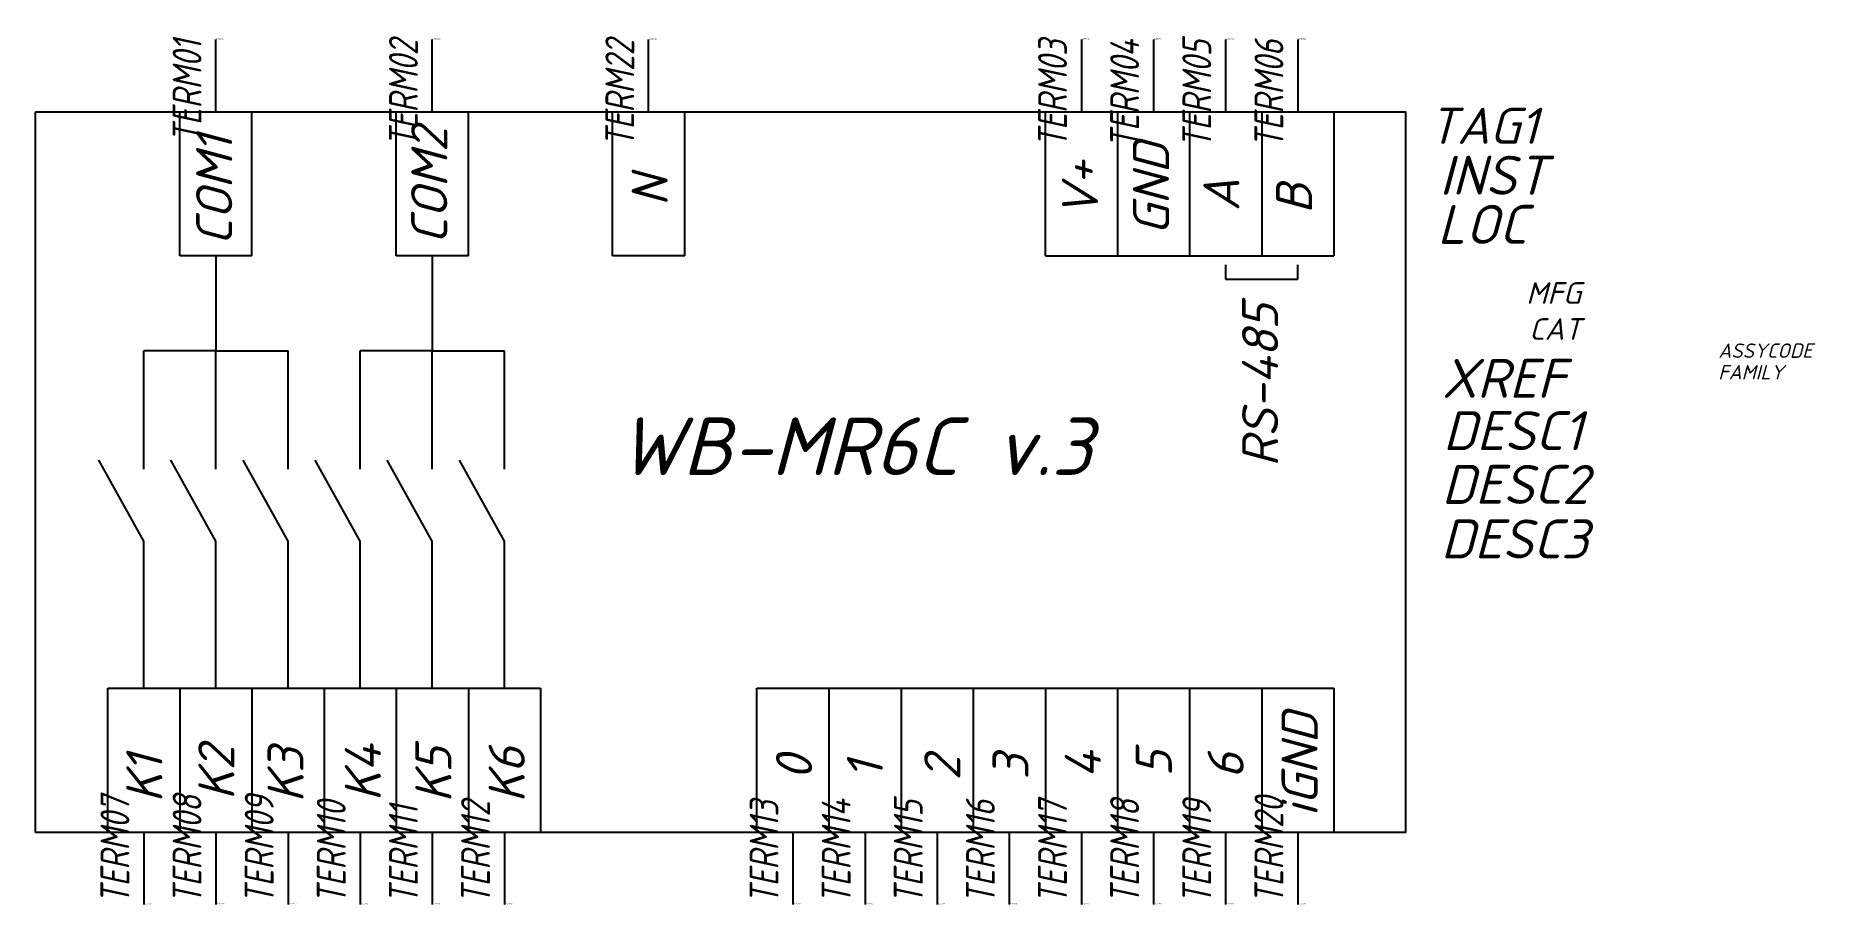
# Model space of a CAD drawing. Header units: millimetres. Extents: x -12 to 111, y -60 to 0.
import ezdxf
from ezdxf.enums import TextEntityAlignment as Align

# ---------------------------------------------------------------- set-up
doc = ezdxf.new("R2010")
doc.units = ezdxf.units.MM
doc.header["$LTSCALE"] = 6
doc.styles.add('WD_IEC', font='isocpeui.ttf', dxfattribs={"height": 2.5})
doc.styles.add('текст', font='isocpeui.ttf')

msp = doc.modelspace()

# ---------------------------------------------------------------- linework, layer by layer
for p, q in [((0, -5), (0, 0)), ((15, -5), (15, 0)), ((30, -5), (30, 0)), ((60, 0), (60, -5)), ((65, 0), (65, -5)), ((70, 0), (70, -5)), ((75, 0), (75, -5)), ((-12.5, -5), (82.5, -5)), ((-12.5, -55), (-12.5, -5)), ((-2.5, -15), (-2.5, -5)), ((2.5, -15), (2.5, -5)), ((12.5, -15), (12.5, -5)), ((17.5, -15), (17.5, -5)), ((27.5, -15), (27.5, -5)), ((27.5, -5), (30, -5)), ((32.5, -15), (32.5, -5)), ((57.5, -15), (57.5, -5)), ((62.5, -5), (62.5, -15)), ((67.5, -5), (67.5, -15)), ((72.5, -5), (72.5, -15)), ((77.5, -5), (77.5, -15)), ((82.5, -55), (82.5, -5)), ((2.5, -15), (-2.5, -15)), ((0, -15), (0, -21.59)), ((17.5, -15), (12.5, -15)), ((15, -15), (15, -21.59)), ((32.5, -15), (27.5, -15)), ((57.5, -15), (62.5, -15)), ((62.5, -15), (67.5, -15)), ((67.5, -15), (72.5, -15)), ((70, -15.62), (70, -16.62)), ((72.5, -15), (77.5, -15)), ((75, -16.62), (75, -15.62)), ((70, -16.62), (75, -16.62)), ((0, -21.59), (-5, -21.59)), ((-5, -29.8), (-5, -21.59)), ((0, -21.59), (5, -21.59)), ((0, -29.8), (0, -21.59)), ((5, -29.8), (5, -21.59)), ((15, -21.59), (10, -21.59)), ((10, -29.8), (10, -21.59)), ((15, -21.59), (20, -21.59)), ((15, -29.8), (15, -21.59)), ((20, -29.8), (20, -21.59)), ((-5, -34.8), (-8.12, -29.18)), ((0, -34.8), (-3.12, -29.18)), ((5, -34.8), (1.88, -29.18)), ((10, -34.8), (6.88, -29.18)), ((15, -34.8), (11.88, -29.18)), ((20, -34.8), (16.88, -29.18)), ((-5, -45), (-5, -34.8)), ((0, -45), (0, -34.8)), ((5, -45), (5, -34.8)), ((10, -45), (10, -34.8)), ((15, -45), (15, -34.8)), ((20, -45), (20, -34.8)), ((-7.5, -45), (-2.5, -45)), ((-7.5, -55), (-7.5, -45)), ((-2.5, -45), (2.5, -45)), ((-2.5, -45), (-2.5, -55)), ((2.5, -45), (7.5, -45)), ((2.5, -45), (2.5, -55)), ((7.5, -45), (12.5, -45)), ((7.5, -45), (7.5, -55)), ((12.5, -45), (17.5, -45)), ((12.5, -45), (12.5, -55)), ((17.5, -45), (22.5, -45)), ((17.5, -45), (17.5, -55)), ((22.5, -45), (22.5, -55)), ((37.5, -45), (42.5, -45)), ((37.5, -55), (37.5, -45)), ((42.5, -45), (47.5, -45)), ((42.5, -45), (42.5, -55)), ((47.5, -45), (52.5, -45)), ((47.5, -45), (47.5, -55)), ((52.5, -45), (57.5, -45)), ((52.5, -45), (52.5, -55)), ((57.5, -45), (62.5, -45)), ((57.5, -45), (57.5, -55)), ((62.5, -45), (67.5, -45)), ((62.5, -45), (62.5, -55)), ((67.5, -45), (72.5, -45)), ((67.5, -45), (67.5, -55)), ((72.5, -45), (77.5, -45)), ((72.5, -45), (72.5, -55)), ((77.5, -45), (77.5, -55)), ((82.5, -55), (-12.5, -55)), ((-5, -55), (-5, -60)), ((0, -55), (0, -60)), ((5, -55), (5, -60)), ((10, -55), (10, -60)), ((15, -55), (15, -60)), ((20, -55), (20, -60)), ((40, -55), (40, -60)), ((45, -55), (45, -60)), ((50, -55), (50, -60)), ((55, -55), (55, -60)), ((60, -55), (60, -60)), ((65, -55), (65, -60)), ((70, -55), (70, -60)), ((75, -55), (75, -60))]:
    msp.add_line(p, q)

# ---------------------------------------------------------------- texts
at = {"style": 'текст'}
for s, p in [('COM2', (16.04, -14.19)), ('COM1', (1.13, -14.28)), ('GND', (66.08, -13.56)), ('V+', (61.15, -12.36)), ('N', (31.33, -11.55)), ('A', (70.95, -11.91)), ('B', (75.99, -12.09)), ('RS-485', (73.64, -29.65)), ('iGND', (76.38, -53.9)), ('K1', (-3.71, -52.94)), ('K2', (1.28, -52.76)), ('K3', (6.08, -52.94)), ('K4', (11.44, -52.85)), ('K5', (16.33, -52.94)), ('K6', (21.41, -52.94)), ('2', (51.6, -51.4)), ('3', (56.34, -51.34)), ('4', (61.35, -51.25)), ('5', (66.27, -51.13)), ('6', (71.25, -51.29)), ('0', (41.33, -51.36)), ('1', (46.24, -51.31))]:
    msp.add_text(s, height=2.5, rotation=90, dxfattribs=at).set_placement(p)
msp.add_text('WB-MR6C v.3', height=4, dxfattribs=at).set_placement((27.89, -30.21))
at = {"style": 'WD_IEC', "width": 0.8}
for tag, p in [('TERM01', (-1, 0)), ('TERM02', (14, 0)), ('TERM22', (29, 0)), ('TERM03', (59, 0)), ('TERM04', (64, 0)), ('TERM05', (69, 0)), ('TERM06', (74, 0))]:
    msp.add_attdef(tag, text='', height=2, rotation=90, dxfattribs=at).set_placement(p, align=Align.RIGHT)
at = {"style": 'WD_IEC', "flags": 1}
for tag, p, height in [('X2TERM01', (0, 0), 0.08), ('X2TERM02', (15, 0), 0.08), ('X2TERM22', (30, 0), 0.08), ('X2TERM03', (60, 0), 0.08), ('X2TERM04', (65, 0), 0.08), ('X2TERM05', (70, 0), 0.08), ('X2TERM06', (75, 0), 0.08), ('X2LINK', (0, -5), 0.01), ('ASSYCODE', (104.15, -22.08), 1), ('FAMILY', (104.15, -23.58), 1), ('X8TERM07', (-5, -60), 0.08), ('X8TERM08', (0, -60), 0.08), ('X8TERM09', (5, -60), 0.08), ('X8TERM10', (10, -60), 0.08), ('X8TERM11', (15, -60), 0.08), ('X8TERM12', (20, -60), 0.08), ('X8TERM13', (40, -60), 0.08), ('X8TERM14', (45, -60), 0.08), ('X8TERM15', (50, -60), 0.08), ('X8TERM16', (55, -60), 0.08), ('X8TERM17', (60, -60), 0.08), ('X8TERM18', (65, -60), 0.08), ('X8TERM19', (70, -60), 0.08), ('X8TERM20', (75, -60), 0.08)]:
    msp.add_attdef(tag, p, '', height=height, dxfattribs=at)
at = {"style": 'WD_IEC'}
msp.add_attdef('TAG1', (84.07, -7.23), 'A', height=2.5, dxfattribs=at)
for tag, p in [('INST', (92.27, -10.76)), ('LOC', (90.88, -14.17)), ('XREF', (93.52, -24.85)), ('DESC1', (94.75, -28.48)), ('DESC2', (95.15, -32.21)), ('DESC3', (95.15, -35.99))]:
    msp.add_attdef(tag, text='', height=2.7, dxfattribs=at).set_placement(p, align=Align.RIGHT)
at = {"style": 'WD_IEC', "flags": 9}
for tag, text, p in [('MFG', 'Wiren Board', (94.65, -18.33)), ('CAT', 'WB-MR6Cv3', (94.65, -20.83))]:
    msp.add_attdef(tag, text=text, height=1.5, dxfattribs=at).set_placement(p, align=Align.RIGHT)
at = {"style": 'WD_IEC', "width": 0.8}
for tag, p in [('TERM07', (-6, -60)), ('TERM08', (-1, -60)), ('TERM09', (4, -60)), ('TERM10', (9, -60)), ('TERM11', (14, -60)), ('TERM12', (19, -60)), ('TERM13', (39, -60)), ('TERM14', (44, -60)), ('TERM15', (49, -60)), ('TERM16', (54, -60)), ('TERM17', (59, -60)), ('TERM18', (64, -60)), ('TERM19', (69, -60)), ('TERM20', (74, -60))]:
    msp.add_attdef(tag, p, '', height=2, rotation=90, dxfattribs=at)

doc.saveas('drawing.dxf')
